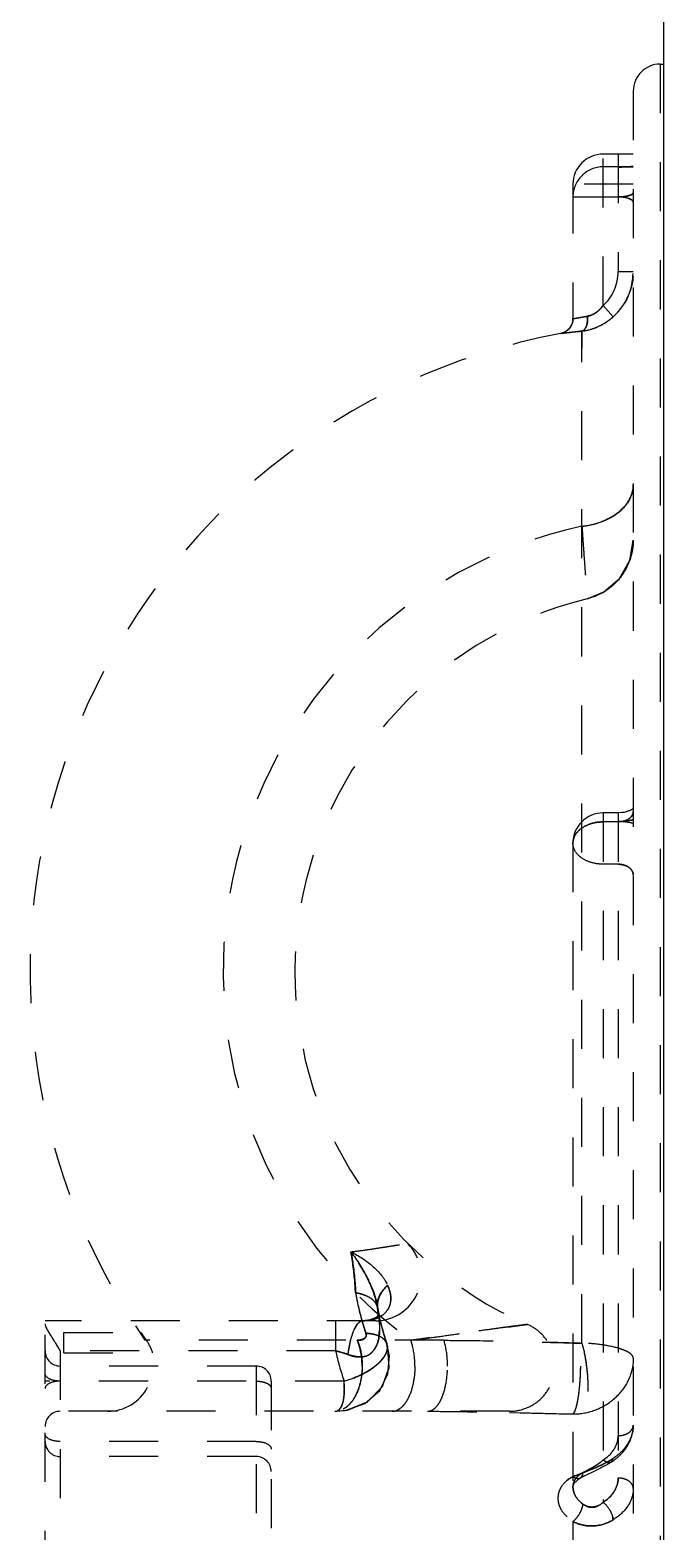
# Model space of a CAD drawing. Header units: millimetres. Extents: x 2667 to 4588, y -8940 to -2822.
# Drawn here: x 3244.3 to 3265.4, y -6192 to -6142 of the extents above; entities that cross this region are included whole.
import ezdxf

# ---------------------------------------------------------------- set-up
doc = ezdxf.new("R2010")
doc.units = ezdxf.units.MM
doc.header["$LTSCALE"] = 16.335
doc.linetypes.add('HIDDEN', pattern=[0.2, 0.1, -0.1])
doc.layers.get('0').update_dxf_attribs({"linetype": 'CONTINUOUS'})
doc.layers.add('DEFAULT_2', color=8, linetype='HIDDEN')

msp = doc.modelspace()

# ---------------------------------------------------------------- linework, layer by layer
at = {"color": 7, "linetype": 'Continuous'}
msp.add_line((3265.436, -6386.677), (3265.436, -6096.677), dxfattribs=at)
at = {"layer": 'DEFAULT_2', "color": 8, "linetype": 'HIDDEN'}
for p, q in [((3265.314, -6143.142), (3265.314, -6328.557)), ((3265.314, -6143.142), (3265.436, -6143.142)), ((3264.414, -6144.042), (3264.414, -6327.659)), ((3263.409, -6151.184), (3263.409, -6146.14)), ((3264.414, -6146.14), (3263.409, -6146.14)), ((3263.911, -6146.14), (3263.911, -6150.055)), ((3264.01, -6146.563), (3263.409, -6146.563)), ((3262.404, -6147.145), (3262.404, -6151.621)), ((3264.414, -6147.145), (3262.404, -6147.145)), ((3263.911, -6147.568), (3262.404, -6147.568)), ((3264.414, -6150.057), (3263.911, -6150.057)), ((3263.744, -6151.557), (3263.409, -6151.183)), ((3262.462, -6151.611), (3262.404, -6151.621)), ((3262.462, -6151.611), (3262.404, -6151.621)), ((3262.462, -6151.611), (3262.404, -6151.621)), ((3262.462, -6151.611), (3262.404, -6151.621)), ((3262.889, -6151.537), (3262.462, -6151.611)), ((3262.889, -6151.537), (3262.462, -6151.611)), ((3262.889, -6151.537), (3262.462, -6151.611)), ((3262.889, -6151.537), (3262.462, -6151.611)), ((3261.993, -6152.115), (3262.278, -6152.082)), ((3261.993, -6152.115), (3262.198, -6152.091)), ((3261.993, -6152.115), (3262.191, -6152.092)), ((3261.993, -6152.115), (3262.19, -6152.092)), ((3262.076, -6152.105), (3261.993, -6152.115)), ((3262.077, -6152.105), (3261.993, -6152.115)), ((3261.994, -6152.115), (3262.08, -6152.105)), ((3262.076, -6152.105), (3261.995, -6152.115)), ((3262.124, -6152.1), (3262.076, -6152.105)), ((3262.114, -6152.101), (3262.076, -6152.105)), ((3262.08, -6152.105), (3262.114, -6152.101)), ((3262.108, -6152.102), (3262.08, -6152.105)), ((3262.703, -6152.033), (3262.108, -6152.102)), ((3262.114, -6152.101), (3262.188, -6152.092)), ((3262.144, -6152.097), (3262.114, -6152.101)), ((3262.326, -6152.076), (3262.124, -6152.1)), ((3262.192, -6152.092), (3262.144, -6152.097)), ((3262.188, -6152.092), (3262.442, -6152.063)), ((3262.19, -6152.092), (3262.441, -6152.063)), ((3262.191, -6152.092), (3262.441, -6152.063)), ((3262.658, -6152.038), (3262.192, -6152.092)), ((3262.198, -6152.091), (3262.25, -6152.085)), ((3262.25, -6152.085), (3262.442, -6152.063)), ((3262.278, -6152.082), (3262.317, -6152.077)), ((3262.317, -6152.077), (3262.441, -6152.063)), ((3262.646, -6152.04), (3262.326, -6152.076)), ((3262.441, -6152.063), (3262.703, -6152.033)), ((3262.441, -6152.063), (3262.649, -6152.039)), ((3262.441, -6152.063), (3262.63, -6152.041)), ((3262.442, -6152.063), (3262.589, -6152.046)), ((3262.442, -6152.063), (3262.487, -6152.058)), ((3262.487, -6152.058), (3262.562, -6152.049)), ((3262.562, -6152.049), (3262.613, -6152.043)), ((3262.589, -6152.046), (3262.703, -6152.033)), ((3262.613, -6152.043), (3262.703, -6152.033)), ((3262.63, -6152.041), (3262.703, -6152.033)), ((3262.703, -6152.033), (3262.646, -6152.04)), ((3262.649, -6152.039), (3262.703, -6152.033)), ((3262.703, -6152.033), (3262.658, -6152.038)), ((3262.703, -6152.033), (3262.699, -6152.605)), ((3262.703, -6185.733), (3262.703, -6152.033)), ((3264.295, -6159.674), (3264.414, -6158.995)), ((3263.955, -6160.273), (3264.295, -6159.674)), ((3263.433, -6160.721), (3263.955, -6160.273)), ((3262.882, -6160.947), (3263.433, -6160.721)), ((3263.409, -6168.077), (3263.409, -6191.035)), ((3263.911, -6168.077), (3263.409, -6168.077)), ((3263.911, -6168.378), (3263.409, -6168.378)), ((3263.911, -6168.077), (3263.911, -6190.226)), ((3262.404, -6169.082), (3262.404, -6190.53)), ((3263.911, -6169.787), (3263.409, -6169.787)), ((3256.899, -6182.417), (3256.899, -6182.417)), ((3256.899, -6182.417), (3256.899, -6182.417)), ((3255.897, -6184.802), (3255.883, -6184.845)), ((3255.892, -6184.561), (3255.89, -6184.548)), ((3255.892, -6184.561), (3255.891, -6184.553)), ((3255.897, -6184.551), (3255.903, -6184.798)), ((3255.898, -6184.56), (3255.901, -6184.573)), ((3244.816, -6288.364), (3244.816, -6184.99)), ((3255.836, -6184.99), (3244.816, -6184.99)), ((3245.436, -6186.059), (3245.436, -6185.381)), ((3245.436, -6185.381), (3248.02, -6185.381)), ((3254.49, -6184.99), (3254.49, -6185.995)), ((3258.108, -6185.641), (3248.142, -6185.641)), ((3248.29, -6185.643), (3248.155, -6185.641)), ((3256.223, -6185.83), (3256.198, -6185.753)), ((3256.218, -6185.871), (3256.198, -6185.753)), ((3256.205, -6185.753), (3256.204, -6185.751)), ((3256.294, -6186.172), (3256.205, -6185.752)), ((3256.205, -6185.753), (3256.205, -6185.754)), ((3256.238, -6185.858), (3256.206, -6185.756)), ((3256.279, -6186.53), (3256.226, -6185.839)), ((3256.282, -6186.561), (3256.238, -6185.858)), ((3262.633, -6185.737), (3261.538, -6185.708)), ((3254.49, -6185.995), (3244.816, -6185.995)), ((3245.319, -6185.995), (3245.319, -6287.359)), ((3245.436, -6186.059), (3248.4, -6186.059)), ((3256.241, -6186.759), (3256.294, -6186.172)), ((3251.851, -6186.498), (3245.319, -6186.498)), ((3251.851, -6186.498), (3251.851, -6286.857)), ((3255.968, -6187.311), (3256.241, -6186.759)), ((3256.048, -6187.195), (3256.282, -6186.561)), ((3256.055, -6187.174), (3256.277, -6186.537)), ((3254.78, -6187), (3244.816, -6187)), ((3252.354, -6187), (3252.354, -6286.354)), ((3255.471, -6187.751), (3255.968, -6187.311)), ((3255.557, -6187.693), (3256.055, -6187.174)), ((3254.483, -6188.005), (3254.895, -6187.966)), ((3254.815, -6187.98), (3255.471, -6187.751)), ((3254.864, -6187.97), (3255.557, -6187.693)), ((3254.895, -6187.966), (3255.574, -6187.686)), ((3260.294, -6188.005), (3244.816, -6188.005)), ((3254.474, -6188.005), (3254.864, -6187.97)), ((3254.476, -6188.005), (3254.483, -6188.005)), ((3254.479, -6188.005), (3254.815, -6187.98)), ((3260.291, -6188.047), (3260.641, -6188.055)), ((3251.851, -6189.01), (3245.319, -6189.01)), ((3251.851, -6189.513), (3245.319, -6189.513)), ((3263.155, -6189.978), (3263.525, -6189.79)), ((3263.744, -6189.575), (3263.681, -6189.696)), ((3263.681, -6189.696), (3263.681, -6189.697)), ((3262.404, -6190.529), (3262.438, -6190.41)), ((3262.438, -6190.41), (3262.649, -6190.224)), ((3262.649, -6190.224), (3262.798, -6190.146)), ((3262.649, -6190.224), (3262.767, -6190.162)), ((3262.649, -6190.224), (3262.649, -6190.224)), ((3262.767, -6190.162), (3263.155, -6189.978)), ((3262.404, -6191.679), (3262.404, -6196.594))]:
    msp.add_line(p, q, dxfattribs=at)
for points in [[(3264.414, -6146.554), (3264.335, -6146.557), (3264.01, -6146.563)], [(3262.882, -6160.947), (3263.407, -6160.736), (3263.942, -6160.289), (3264.292, -6159.684)], [(3264.414, -6167.941), (3264.359, -6167.976), (3264.14, -6168.054), (3263.911, -6168.077)], [(3264.414, -6167.941), (3264.315, -6167.998), (3264.109, -6168.06), (3263.911, -6168.077)], [(3255.843, -6184.883), (3255.667, -6184.958), (3255.4, -6184.99)], [(3255.903, -6184.8), (3255.888, -6184.844), (3255.842, -6184.885), (3255.648, -6184.964), (3255.402, -6184.99)], [(3255.888, -6184.844), (3255.844, -6184.884), (3255.657, -6184.962), (3255.402, -6184.99)], [(3255.89, -6184.548), (3255.898, -6184.8), (3255.883, -6184.845), (3255.842, -6184.883), (3255.661, -6184.96)], [(3255.562, -6187.69), (3256.044, -6187.193), (3256.277, -6186.543)], [(3263.112, -6189.999), (3263.5, -6189.804), (3263.681, -6189.697)], [(3262.404, -6190.529), (3262.444, -6190.4), (3262.649, -6190.224)]]:
    msp.add_lwpolyline(points, dxfattribs=at)
for centre, radius, start, end in [((3265.314, -6144.042), 0.9, 90, 180), ((3263.409, -6147.145), 1.005, 90.0001, 180), ((3263.409, -6147.568), 1.005, 89.9995, 180.0017), ((3263.917, -6133.04), 13.529, 269.9765, 272.105), ((3263.911, -6132.588), 13.981, 270.0007, 270.6998), ((3263.912, -6160.266), 13.697, 89.2995, 90.0029), ((3263.843, -6164.682), 18.114, 88.1948, 89.2526), ((3263.929, -6133.522), 13.047, 270.6734, 272.1316), ((3262.399, -6150.057), 1.512, 311.8874, 359.8957), ((3262.415, -6150.073), 1.992, 311.8466, 0.0019), ((3261.902, -6151.621), 0.502, 280.4749, 0.004), ((3262.466, -6150.141), 1.907, 277.1441, 299.8139), ((3261.951, -6151.617), 0.941, 358.2745, 4.8622), ((3262.474, -6150.167), 1.88, 285.8445, 288.4548), ((3262.449, -6150.112), 1.94, 299.8807, 311.8692), ((3265.921, -6173.362), 21.606, 100.4757, 214.6309), ((3265.921, -6173.362), 15.175, 102.2433, 234.0103), ((3262.314, -6158.967), 2.101, 334.7921, 340.6004), ((3262.461, -6159.03), 1.943, 312.1983, 320.8778), ((3265.921, -6173.362), 12.782, 103.7566, 246.7997), ((3262.347, -6158.905), 2.113, 301.5982, 312.2064), ((3263.409, -6169.082), 1.005, 90, 180), ((3263.911, -6166.248), 2.117, 270.0003, 274.6177), ((3263.911, -6170.482), 2.117, 85.3813, 90.0011), ((3263.919, -6166.322), 2.043, 274.569, 284.0152), ((3263.92, -6170.403), 2.037, 75.958, 85.4328), ((3255.833, -6183.483), 1.508, 275.4164, 45.0025), ((3263.417, -6182.662), 8.373, 189.6458, 199.1332), ((3263.362, -6182.674), 8.317, 189.623, 195.9696), ((3263.483, -6182.638), 8.449, 195.9636, 199.1246), ((3263.452, -6182.65), 8.409, 195.963, 197.1041), ((3263.17, -6183.325), 7.382, 189.5777, 195.2443), ((3249.603, -6185.58), 6.371, 8.6504, 9.1989), ((3249.727, -6185.562), 6.246, 7.6691, 9.2171), ((3263.119, -6183.337), 7.323, 189.6201, 192.1518), ((3249.53, -6185.585), 6.45, 7.5057, 9.0219), ((3249.77, -6185.554), 6.202, 8.0682, 8.6455), ((3249.892, -6185.537), 6.079, 7.6899, 8.0715), ((3263.148, -6183.331), 7.353, 191.0517, 192.1505), ((3263.271, -6183.301), 7.479, 192.8275, 199.1317), ((3263.187, -6183.322), 7.393, 192.811, 193.8719), ((3265.921, -6173.362), 21.562, 213.8765, 214.7127), ((3263.502, -6182.634), 8.462, 197.105, 199.1211), ((3255.833, -6183.5), 1.49, 270.11, 275.4749), ((3263.231, -6183.311), 7.439, 193.8732, 195.9842), ((3263.249, -6183.304), 7.463, 195.2374, 195.9694), ((3263.285, -6183.294), 7.501, 195.9701, 197.4305), ((3263.315, -6183.287), 7.526, 195.9868, 199.1233), ((3246.901, -6186.498), 1.508, 270, 34.629), ((3246.951, -6186.502), 1.514, 17.0058, 34.6635), ((3263.336, -6183.278), 7.554, 197.4308, 199.1228), ((3255.873, -6185.868), 0.351, 12.1771, 23.6561), ((3245.319, -6185.995), 0.502, 180, 270), ((3263.267, -6184.056), 8.983, 192.4647, 199.1313), ((3251.851, -6187), 0.502, 0, 90), ((3253.992, -6183.991), 3.109, 284.5692, 295.4397), ((3245.319, -6188.508), 0.502, 90, 180), ((3276.417, -5522.235), 666.006, 268.642721, 268.794381), ((3262.414, -6186.037), 2.057, 269.7123, 278.0765), ((3263.124, -6188.465), 1.29, 348.7329, 359.9586), ((3263.088, -6188.458), 1.326, 339.6656, 348.7217), ((3245.319, -6189.01), 0.502, 180, 270), ((3262.902, -6188.36), 1.538, 320.3091, 326.8654), ((3251.851, -6190.015), 0.502, 0, 90), ((3262.66, -6188.463), 1.383, 302.7865, 309.642), ((3261.891, -6186.708), 3.414, 301.0458, 302.8754)]:
    msp.add_arc(centre, radius, start, end, dxfattribs=at)
for points, knots in [([(3264.414, -6146.577), (3264.373, -6146.576), (3264.205, -6146.572), (3264.038, -6146.569), (3263.911, -6146.569)], [0, 0, 0, 0, 0.246657, 1, 1, 1, 1]), ([(3264.414, -6147.424), (3264.414, -6147.445), (3264.362, -6147.493), (3264.195, -6147.547), (3264.032, -6147.566), (3263.911, -6147.568)], [0, 0, 0, 0, 0.117031, 0.331725, 1, 1, 1, 1]), ([(3264.344, -6147.493), (3264.355, -6147.488), (3264.383, -6147.474), (3264.414, -6147.446), (3264.414, -6147.424)], [0, 0, 0, 0, 0.341457, 1, 1, 1, 1]), ([(3263.911, -6147.568), (3263.995, -6147.566), (3264.142, -6147.555), (3264.287, -6147.52), (3264.344, -6147.493)], [0, 0, 0, 0, 0.571405, 1, 1, 1, 1]), ([(3264.414, -6147.743), (3264.414, -6147.68), (3264.27, -6147.61), (3264.103, -6147.579), (3263.977, -6147.569), (3263.911, -6147.568)], [0, 0, 0, 0, 0.339125, 0.642826, 1, 1, 1, 1]), ([(3264.269, -6147.619), (3264.276, -6147.622), (3264.302, -6147.631), (3264.327, -6147.642), (3264.344, -6147.652)], [0, 0, 0, 0, 0.273206, 1, 1, 1, 1]), ([(3264.344, -6147.652), (3264.355, -6147.658), (3264.387, -6147.678), (3264.414, -6147.716), (3264.414, -6147.743)], [0, 0, 0, 0, 0.311855, 1, 1, 1, 1]), ([(3264.395, -6150.057), (3264.372, -6150.057), (3264.211, -6150.057), (3264.05, -6150.057), (3263.911, -6150.056)], [0, 0, 0, 0, 0.141503, 1, 1, 1, 1]), ([(3264.395, -6150.057), (3264.372, -6150.057), (3264.211, -6150.057), (3264.05, -6150.057), (3263.911, -6150.056)], [0, 0, 0, 0, 0.141503, 1, 1, 1, 1]), ([(3262.889, -6151.537), (3262.938, -6151.53), (3263.144, -6151.466), (3263.312, -6151.313), (3263.409, -6151.183)], [0, 0, 0, 0, 0.235613, 1, 1, 1, 1]), ([(3262.889, -6151.537), (3262.938, -6151.53), (3263.144, -6151.466), (3263.312, -6151.313), (3263.409, -6151.183)], [0, 0, 0, 0, 0.235613, 1, 1, 1, 1]), ([(3262.889, -6151.537), (3262.986, -6151.52), (3263.189, -6151.432), (3263.34, -6151.275), (3263.409, -6151.183)], [0, 0, 0, 0, 0.462017, 1, 1, 1, 1]), ([(3263.409, -6151.183), (3263.385, -6151.216), (3263.288, -6151.334), (3263.164, -6151.432), (3263.063, -6151.481)], [0, 0, 0, 0, 0.267581, 1, 1, 1, 1]), ([(3263.409, -6151.183), (3263.386, -6151.214), (3263.289, -6151.332), (3263.166, -6151.431), (3263.064, -6151.481)], [0, 0, 0, 0, 0.254016, 1, 1, 1, 1]), ([(3262.404, -6151.621), (3262.404, -6151.64), (3262.399, -6151.718), (3262.375, -6151.795), (3262.349, -6151.849)], [0, 0, 0, 0, 0.239177, 1, 1, 1, 1]), ([(3262.404, -6151.621), (3262.404, -6151.618), (3262.415, -6151.62), (3262.423, -6151.616), (3262.447, -6151.614), (3262.483, -6151.606), (3262.539, -6151.597), (3262.609, -6151.585), (3262.727, -6151.565), (3262.822, -6151.549), (3262.889, -6151.537)], [0, 0, 0, 0, 0.01739, 0.038844, 0.068661, 0.152947, 0.268871, 0.414309, 0.586982, 1, 1, 1, 1]), ([(3262.889, -6151.537), (3262.894, -6151.599), (3262.892, -6151.714), (3262.855, -6151.892), (3262.774, -6152.015), (3262.703, -6152.033)], [0, 0, 0, 0, 0.337361, 0.605757, 1, 1, 1, 1]), ([(3262.703, -6152.033), (3262.775, -6152.015), (3262.859, -6151.885), (3262.891, -6151.707), (3262.893, -6151.594), (3262.889, -6151.537)], [0, 0, 0, 0, 0.39947, 0.691596, 1, 1, 1, 1]), ([(3262.703, -6152.033), (3262.891, -6152.009), (3263.269, -6151.903), (3263.597, -6151.688), (3263.744, -6151.557)], [0, 0, 0, 0, 0.489934, 1, 1, 1, 1]), ([(3262.703, -6152.033), (3262.733, -6152.026), (3262.804, -6151.977), (3262.872, -6151.836), (3262.889, -6151.715), (3262.892, -6151.645)], [0, 0, 0, 0, 0.199317, 0.5399, 1, 1, 1, 1]), ([(3263.063, -6151.481), (3263.049, -6151.488), (3262.993, -6151.512), (3262.933, -6151.529), (3262.889, -6151.537)], [0, 0, 0, 0, 0.261174, 1, 1, 1, 1]), ([(3263.064, -6151.481), (3263.049, -6151.488), (3262.993, -6151.512), (3262.934, -6151.53), (3262.889, -6151.537)], [0, 0, 0, 0, 0.259876, 1, 1, 1, 1]), ([(3263.064, -6151.481), (3263.049, -6151.488), (3262.993, -6151.512), (3262.934, -6151.53), (3262.889, -6151.537)], [0, 0, 0, 0, 0.259877, 1, 1, 1, 1]), ([(3262.197, -6152.026), (3262.181, -6152.037), (3262.118, -6152.077), (3262.047, -6152.105), (3261.993, -6152.115)], [0, 0, 0, 0, 0.258673, 1, 1, 1, 1]), ([(3264.414, -6157.153), (3264.414, -6157.314), (3264.319, -6157.671), (3263.928, -6158.109), (3263.361, -6158.411), (3262.925, -6158.509), (3262.703, -6158.532)], [0, 0, 0, 0, 0.203392, 0.444334, 0.719037, 1, 1, 1, 1]), ([(3262.703, -6158.532), (3262.925, -6158.509), (3263.361, -6158.411), (3263.928, -6158.109), (3264.319, -6157.671), (3264.414, -6157.314), (3264.414, -6157.153)], [0, 0, 0, 0, 0.280963, 0.555666, 0.796608, 1, 1, 1, 1]), ([(3263.912, -6158.074), (3264.066, -6157.954), (3264.316, -6157.679), (3264.414, -6157.317), (3264.414, -6157.153)], [0, 0, 0, 0, 0.542887, 1, 1, 1, 1]), ([(3262.703, -6158.532), (3262.759, -6158.526), (3262.985, -6158.495), (3263.208, -6158.437), (3263.369, -6158.376)], [0, 0, 0, 0, 0.245846, 1, 1, 1, 1]), ([(3263.927, -6158.063), (3263.887, -6158.095), (3263.717, -6158.22), (3263.526, -6158.316), (3263.376, -6158.374)], [0, 0, 0, 0, 0.241879, 1, 1, 1, 1]), ([(3262.703, -6158.532), (3262.715, -6158.712), (3262.738, -6159.053), (3262.772, -6159.532), (3262.803, -6159.947), (3262.829, -6160.293), (3262.848, -6160.535), (3262.861, -6160.692), (3262.868, -6160.781), (3262.874, -6160.85), (3262.877, -6160.901), (3262.882, -6160.93), (3262.88, -6160.944), (3262.882, -6160.947)], [0, 0, 0, 0, 0.223725, 0.42307, 0.595522, 0.739021, 0.852246, 0.897113, 0.933975, 0.962761, 0.983404, 0.995839, 1, 1, 1, 1]), ([(3262.703, -6158.532), (3262.715, -6158.712), (3262.738, -6159.053), (3262.772, -6159.533), (3262.803, -6159.947), (3262.829, -6160.293), (3262.851, -6160.565), (3262.866, -6160.745), (3262.874, -6160.851), (3262.879, -6160.9), (3262.879, -6160.93), (3262.883, -6160.944), (3262.882, -6160.947)], [0, 0, 0, 0, 0.223731, 0.423085, 0.595539, 0.739036, 0.852256, 0.933981, 0.962764, 0.983406, 0.99584, 1, 1, 1, 1]), ([(3264.414, -6158.995), (3264.414, -6159.049), (3264.403, -6159.277), (3264.353, -6159.502), (3264.296, -6159.665)], [0, 0, 0, 0, 0.240821, 1, 1, 1, 1]), ([(3263.454, -6160.704), (3263.409, -6160.732), (3263.228, -6160.834), (3263.032, -6160.91), (3262.882, -6160.947)], [0, 0, 0, 0, 0.256959, 1, 1, 1, 1]), ([(3262.404, -6169.082), (3262.404, -6168.989), (3262.465, -6168.788), (3262.7, -6168.559), (3263.028, -6168.411), (3263.279, -6168.378), (3263.409, -6168.378)], [0, 0, 0, 0, 0.20847, 0.443346, 0.711157, 1, 1, 1, 1]), ([(3263.409, -6168.378), (3263.279, -6168.378), (3263.028, -6168.411), (3262.7, -6168.559), (3262.465, -6168.788), (3262.404, -6168.989), (3262.404, -6169.082)], [0, 0, 0, 0, 0.288843, 0.556654, 0.79153, 1, 1, 1, 1]), ([(3264.414, -6168.036), (3264.414, -6168.081), (3264.382, -6168.178), (3264.265, -6168.289), (3264.101, -6168.361), (3263.976, -6168.378), (3263.911, -6168.378)], [0, 0, 0, 0, 0.201712, 0.436394, 0.707562, 1, 1, 1, 1]), ([(3264.414, -6168.304), (3264.373, -6168.315), (3264.208, -6168.351), (3264.039, -6168.366), (3263.911, -6168.366)], [0, 0, 0, 0, 0.24696, 1, 1, 1, 1]), ([(3264.414, -6168.427), (3264.373, -6168.417), (3264.208, -6168.381), (3264.039, -6168.366), (3263.911, -6168.366)], [0, 0, 0, 0, 0.246973, 1, 1, 1, 1]), ([(3264.346, -6168.205), (3264.357, -6168.193), (3264.393, -6168.143), (3264.414, -6168.081), (3264.414, -6168.036)], [0, 0, 0, 0, 0.270201, 1, 1, 1, 1]), ([(3263.409, -6169.787), (3263.279, -6169.787), (3263.028, -6169.753), (3262.7, -6169.606), (3262.465, -6169.377), (3262.404, -6169.176), (3262.404, -6169.082)], [0, 0, 0, 0, 0.288843, 0.556654, 0.79153, 1, 1, 1, 1]), ([(3264.414, -6170.15), (3264.414, -6170.101), (3264.384, -6169.998), (3264.267, -6169.878), (3264.102, -6169.804), (3263.976, -6169.787), (3263.911, -6169.787)], [0, 0, 0, 0, 0.214396, 0.449662, 0.715084, 1, 1, 1, 1]), ([(3263.911, -6169.787), (3263.976, -6169.787), (3264.102, -6169.804), (3264.267, -6169.878), (3264.384, -6169.998), (3264.414, -6170.101), (3264.414, -6170.15)], [0, 0, 0, 0, 0.284886, 0.550282, 0.785578, 1, 1, 1, 1]), ([(3255.007, -6182.695), (3255.145, -6182.679), (3255.406, -6182.645), (3255.775, -6182.59), (3256.097, -6182.539), (3256.369, -6182.497), (3256.562, -6182.467), (3256.688, -6182.447), (3256.76, -6182.435), (3256.817, -6182.426), (3256.859, -6182.418), (3256.883, -6182.417), (3256.897, -6182.414), (3256.899, -6182.417)], [0, 0, 0, 0, 0.21782, 0.413084, 0.58414, 0.728958, 0.844884, 0.891163, 0.929291, 0.959232, 0.980977, 0.994528, 1, 1, 1, 1]), ([(3255.007, -6182.695), (3255.145, -6182.679), (3255.406, -6182.645), (3255.775, -6182.59), (3256.097, -6182.539), (3256.369, -6182.497), (3256.562, -6182.467), (3256.688, -6182.447), (3256.761, -6182.435), (3256.817, -6182.427), (3256.859, -6182.419), (3256.883, -6182.418), (3256.897, -6182.414), (3256.899, -6182.417)], [0, 0, 0, 0, 0.21782, 0.413166, 0.584238, 0.728979, 0.844877, 0.891208, 0.929427, 0.959452, 0.981237, 0.994741, 1, 1, 1, 1]), ([(3255.156, -6184.057), (3255.152, -6183.943), (3255.126, -6183.486), (3255.064, -6183.033), (3255.007, -6182.695)], [0, 0, 0, 0, 0.25109, 1, 1, 1, 1]), ([(3255.007, -6182.695), (3255.215, -6182.975), (3255.593, -6183.559), (3255.838, -6184.222), (3255.892, -6184.561)], [0, 0, 0, 0, 0.503604, 1, 1, 1, 1]), ([(3255.892, -6184.561), (3255.838, -6184.222), (3255.593, -6183.559), (3255.215, -6182.975), (3255.007, -6182.695)], [0, 0, 0, 0, 0.496393, 1, 1, 1, 1]), ([(3255.163, -6184.065), (3255.159, -6183.948), (3255.133, -6183.489), (3255.069, -6183.033), (3255.012, -6182.695)], [0, 0, 0, 0, 0.253857, 1, 1, 1, 1]), ([(3255.901, -6184.573), (3255.874, -6184.403), (3255.696, -6183.725), (3255.322, -6183.118), (3255.012, -6182.695)], [0, 0, 0, 0, 0.247112, 1, 1, 1, 1]), ([(3255.012, -6182.695), (3255.276, -6182.83), (3255.748, -6183.134), (3256.124, -6183.574), (3256.229, -6183.814)], [0, 0, 0, 0, 0.531717, 1, 1, 1, 1]), ([(3255.012, -6182.695), (3255.031, -6182.806), (3255.103, -6183.26), (3255.151, -6183.719), (3255.163, -6184.065)], [0, 0, 0, 0, 0.246651, 1, 1, 1, 1]), ([(3256.221, -6183.806), (3256.273, -6183.929), (3256.364, -6184.179), (3256.308, -6184.523), (3256.144, -6184.747), (3255.867, -6184.944), (3255.589, -6184.99), (3255.4, -6184.99)], [0, 0, 0, 0, 0.224473, 0.436421, 0.551716, 0.683021, 1, 1, 1, 1]), ([(3255.403, -6184.99), (3255.59, -6184.99), (3255.933, -6184.937), (3256.299, -6184.608), (3256.364, -6184.186), (3256.284, -6183.935), (3256.229, -6183.814)], [0, 0, 0, 0, 0.317298, 0.563255, 0.775203, 1, 1, 1, 1]), ([(3255.89, -6184.548), (3255.871, -6184.426), (3255.929, -6184.136), (3256.108, -6183.912), (3256.221, -6183.806)], [0, 0, 0, 0, 0.4438, 1, 1, 1, 1]), ([(3256.229, -6183.814), (3256.118, -6183.917), (3255.94, -6184.139), (3255.879, -6184.427), (3255.897, -6184.552)], [0, 0, 0, 0, 0.545246, 1, 1, 1, 1]), ([(3256.022, -6184.062), (3256.035, -6184.04), (3256.096, -6183.95), (3256.169, -6183.87), (3256.229, -6183.814)], [0, 0, 0, 0, 0.238609, 1, 1, 1, 1]), ([(3256.229, -6183.814), (3256.245, -6183.848), (3256.299, -6183.978), (3256.332, -6184.119), (3256.336, -6184.223)], [0, 0, 0, 0, 0.261081, 1, 1, 1, 1]), ([(3255.891, -6184.553), (3255.881, -6184.494), (3255.824, -6184.37), (3255.66, -6184.224), (3255.428, -6184.117), (3255.251, -6184.073), (3255.156, -6184.057)], [0, 0, 0, 0, 0.192271, 0.418633, 0.690972, 1, 1, 1, 1]), ([(3255.539, -6184.175), (3255.511, -6184.162), (3255.389, -6184.113), (3255.261, -6184.081), (3255.163, -6184.065)], [0, 0, 0, 0, 0.236035, 1, 1, 1, 1]), ([(3255.897, -6184.551), (3255.891, -6184.512), (3255.886, -6184.34), (3255.952, -6184.172), (3256.022, -6184.062)], [0, 0, 0, 0, 0.233516, 1, 1, 1, 1]), ([(3254.909, -6186.118), (3254.994, -6186.15), (3255.167, -6186.2), (3255.436, -6186.201), (3255.684, -6186.093), (3255.851, -6185.873), (3255.935, -6185.606), (3255.97, -6185.219), (3255.943, -6184.924), (3255.917, -6184.728)], [0, 0, 0, 0, 0.123056, 0.241477, 0.35745, 0.475988, 0.602095, 0.73222, 1, 1, 1, 1]), ([(3255.77, -6184.942), (3255.741, -6184.95), (3255.62, -6184.979), (3255.495, -6184.99), (3255.4, -6184.99)], [0, 0, 0, 0, 0.241764, 1, 1, 1, 1]), ([(3255.768, -6184.943), (3255.74, -6184.951), (3255.62, -6184.98), (3255.496, -6184.99), (3255.403, -6184.99)], [0, 0, 0, 0, 0.241525, 1, 1, 1, 1]), ([(3255.971, -6184.861), (3255.956, -6184.869), (3255.891, -6184.902), (3255.822, -6184.928), (3255.768, -6184.943)], [0, 0, 0, 0, 0.240257, 1, 1, 1, 1]), ([(3255.965, -6184.863), (3255.95, -6184.871), (3255.887, -6184.902), (3255.821, -6184.927), (3255.77, -6184.942)], [0, 0, 0, 0, 0.240589, 1, 1, 1, 1]), ([(3244.816, -6185.095), (3244.816, -6185.119), (3244.831, -6185.174), (3244.89, -6185.296), (3245.001, -6185.476), (3245.155, -6185.72), (3245.264, -6185.899), (3245.319, -6185.995)], [0, 0, 0, 0, 0.069303, 0.160202, 0.394226, 0.679588, 1, 1, 1, 1]), ([(3244.816, -6185.095), (3244.816, -6185.124), (3244.837, -6185.189), (3244.868, -6185.249), (3244.886, -6185.282)], [0, 0, 0, 0, 0.425739, 1, 1, 1, 1]), ([(3244.886, -6185.282), (3244.905, -6185.317), (3245, -6185.479), (3245.103, -6185.637), (3245.18, -6185.762)], [0, 0, 0, 0, 0.213752, 1, 1, 1, 1]), ([(3254.909, -6186.118), (3254.929, -6185.965), (3254.979, -6185.687), (3255.072, -6185.366), (3255.171, -6185.169), (3255.255, -6185.052), (3255.344, -6184.99), (3255.4, -6184.99)], [0, 0, 0, 0, 0.359804, 0.660141, 0.776703, 0.870153, 1, 1, 1, 1]), ([(3254.913, -6186.117), (3254.933, -6185.965), (3254.983, -6185.686), (3255.076, -6185.366), (3255.174, -6185.169), (3255.257, -6185.053), (3255.345, -6184.991), (3255.4, -6184.99)], [0, 0, 0, 0, 0.360684, 0.661665, 0.778427, 0.871982, 1, 1, 1, 1]), ([(3255.204, -6185.129), (3255.199, -6185.137), (3255.174, -6185.175), (3255.152, -6185.214), (3255.137, -6185.245)], [0, 0, 0, 0, 0.230719, 1, 1, 1, 1]), ([(3255.199, -6185.133), (3255.214, -6185.111), (3255.264, -6185.046), (3255.342, -6184.99), (3255.399, -6184.99)], [0, 0, 0, 0, 0.316161, 1, 1, 1, 1]), ([(3255.217, -6185.641), (3255.263, -6185.641), (3255.346, -6185.634), (3255.456, -6185.595), (3255.523, -6185.507), (3255.512, -6185.438), (3255.501, -6185.406)], [0, 0, 0, 0, 0.311779, 0.563618, 0.770977, 1, 1, 1, 1]), ([(3255.501, -6185.406), (3255.512, -6185.437), (3255.52, -6185.506), (3255.453, -6185.591), (3255.345, -6185.633), (3255.263, -6185.641), (3255.217, -6185.641)], [0, 0, 0, 0, 0.22638, 0.434392, 0.686823, 1, 1, 1, 1]), ([(3255.222, -6185.641), (3255.268, -6185.641), (3255.352, -6185.634), (3255.462, -6185.595), (3255.528, -6185.507), (3255.518, -6185.438), (3255.507, -6185.406)], [0, 0, 0, 0, 0.311888, 0.56386, 0.771202, 1, 1, 1, 1]), ([(3255.507, -6185.406), (3255.516, -6185.443), (3255.526, -6185.523), (3255.438, -6185.602), (3255.335, -6185.635), (3255.261, -6185.641), (3255.222, -6185.641)], [0, 0, 0, 0, 0.26276, 0.492068, 0.73581, 1, 1, 1, 1]), ([(3256.198, -6185.752), (3256.18, -6185.702), (3256.115, -6185.601), (3255.956, -6185.495), (3255.744, -6185.428), (3255.586, -6185.41), (3255.501, -6185.406)], [0, 0, 0, 0, 0.196836, 0.420925, 0.688104, 1, 1, 1, 1]), ([(3255.507, -6185.406), (3255.542, -6185.408), (3255.671, -6185.417), (3255.8, -6185.443), (3255.889, -6185.475)], [0, 0, 0, 0, 0.271596, 1, 1, 1, 1]), ([(3255.956, -6185.316), (3255.955, -6185.344), (3255.951, -6185.451), (3255.938, -6185.559), (3255.919, -6185.636)], [0, 0, 0, 0, 0.255491, 1, 1, 1, 1]), ([(3255.961, -6185.281), (3255.961, -6185.31), (3255.958, -6185.424), (3255.945, -6185.539), (3255.926, -6185.622)], [0, 0, 0, 0, 0.254869, 1, 1, 1, 1]), ([(3260.886, -6185.111), (3260.878, -6185.109), (3260.86, -6185.116), (3260.829, -6185.118), (3260.767, -6185.128), (3260.663, -6185.142), (3260.51, -6185.162), (3260.323, -6185.186), (3260.02, -6185.227), (3259.587, -6185.285), (3259.016, -6185.364), (3258.386, -6185.451), (3257.709, -6185.545), (3257.243, -6185.608), (3257.004, -6185.641)], [0, 0, 0, 0, 0.006239, 0.013861, 0.02439, 0.053886, 0.093779, 0.142512, 0.198521, 0.328286, 0.476726, 0.639919, 0.814982, 1, 1, 1, 1]), ([(3257.004, -6185.641), (3257.244, -6185.612), (3257.71, -6185.55), (3258.386, -6185.451), (3259.015, -6185.362), (3259.587, -6185.286), (3260.02, -6185.229), (3260.323, -6185.187), (3260.509, -6185.161), (3260.661, -6185.141), (3260.764, -6185.126), (3260.826, -6185.118), (3260.857, -6185.113), (3260.875, -6185.113), (3260.884, -6185.11), (3260.886, -6185.111)], [0, 0, 0, 0, 0.185199, 0.359796, 0.522907, 0.671783, 0.801742, 0.857626, 0.9059, 0.94537, 0.974891, 0.985599, 0.993437, 0.998279, 1, 1, 1, 1]), ([(3260.294, -6188.005), (3260.465, -6188.005), (3260.81, -6187.945), (3261.265, -6187.688), (3261.607, -6187.292), (3261.797, -6186.805), (3261.813, -6186.283), (3261.653, -6185.785), (3261.336, -6185.37), (3261.043, -6185.179), (3260.886, -6185.112)], [0, 0, 0, 0, 0.124986, 0.25004, 0.375014, 0.500006, 0.624998, 0.749971, 0.875018, 1, 1, 1, 1]), ([(3245.18, -6185.762), (3245.191, -6185.781), (3245.238, -6185.858), (3245.285, -6185.936), (3245.319, -6185.995)], [0, 0, 0, 0, 0.243357, 1, 1, 1, 1]), ([(3256.218, -6185.871), (3256.218, -6185.983), (3256.106, -6186.239), (3255.781, -6186.548), (3255.322, -6186.821), (3254.964, -6186.951), (3254.774, -6187)], [0, 0, 0, 0, 0.174422, 0.409298, 0.694355, 1, 1, 1, 1]), ([(3256.224, -6185.871), (3256.224, -6185.983), (3256.112, -6186.239), (3255.787, -6186.548), (3255.329, -6186.821), (3254.97, -6186.951), (3254.78, -6187)], [0, 0, 0, 0, 0.174421, 0.409295, 0.694352, 1, 1, 1, 1]), ([(3255.217, -6185.641), (3255.243, -6185.704), (3255.339, -6185.979), (3255.378, -6186.274), (3255.378, -6186.498)], [0, 0, 0, 0, 0.232349, 1, 1, 1, 1]), ([(3255.378, -6186.498), (3255.378, -6186.411), (3255.363, -6186.119), (3255.296, -6185.83), (3255.217, -6185.641)], [0, 0, 0, 0, 0.297495, 1, 1, 1, 1]), ([(3255.222, -6185.641), (3255.248, -6185.704), (3255.345, -6185.979), (3255.383, -6186.274), (3255.383, -6186.498)], [0, 0, 0, 0, 0.232334, 1, 1, 1, 1]), ([(3255.383, -6186.498), (3255.383, -6186.411), (3255.369, -6186.119), (3255.301, -6185.83), (3255.222, -6185.641)], [0, 0, 0, 0, 0.297514, 1, 1, 1, 1]), ([(3255.334, -6186.799), (3255.46, -6186.739), (3255.691, -6186.607), (3256.031, -6186.334), (3256.224, -6186.051), (3256.224, -6185.871)], [0, 0, 0, 0, 0.315058, 0.593792, 1, 1, 1, 1]), ([(3255.772, -6185.956), (3255.756, -6185.977), (3255.695, -6186.057), (3255.617, -6186.126), (3255.55, -6186.157)], [0, 0, 0, 0, 0.257479, 1, 1, 1, 1]), ([(3255.926, -6185.622), (3255.919, -6185.651), (3255.887, -6185.768), (3255.833, -6185.878), (3255.781, -6185.952)], [0, 0, 0, 0, 0.254537, 1, 1, 1, 1]), ([(3255.889, -6185.475), (3255.958, -6185.5), (3256.081, -6185.562), (3256.17, -6185.671), (3256.194, -6185.727)], [0, 0, 0, 0, 0.542306, 1, 1, 1, 1]), ([(3257.138, -6186.498), (3257.138, -6186.279), (3257.107, -6185.987), (3257.027, -6185.708), (3257.004, -6185.641)], [0, 0, 0, 0, 0.755056, 1, 1, 1, 1]), ([(3258.108, -6185.641), (3258.472, -6185.643), (3259.401, -6185.65), (3260.911, -6185.691), (3262.058, -6185.721), (3262.64, -6185.737)], [0, 0, 0, 0, 0.240696, 0.614878, 1, 1, 1, 1]), ([(3258.225, -6186.498), (3258.225, -6186.415), (3258.214, -6186.127), (3258.168, -6185.839), (3258.108, -6185.641)], [0, 0, 0, 0, 0.284742, 1, 1, 1, 1]), ([(3262.404, -6188.094), (3262.435, -6188.07), (3262.484, -6187.97), (3262.54, -6187.783), (3262.59, -6187.518), (3262.644, -6187.068), (3262.672, -6186.466), (3262.66, -6185.975), (3262.64, -6185.737)], [0, 0, 0, 0, 0.049414, 0.13269, 0.246918, 0.385637, 0.700765, 1, 1, 1, 1]), ([(3262.404, -6188.094), (3262.432, -6188.073), (3262.481, -6187.981), (3262.538, -6187.795), (3262.59, -6187.517), (3262.632, -6187.167), (3262.657, -6186.779), (3262.667, -6186.298), (3262.654, -6185.95), (3262.633, -6185.737)], [0, 0, 0, 0, 0.044011, 0.12431, 0.24527, 0.397105, 0.565422, 0.731702, 1, 1, 1, 1]), ([(3262.698, -6185.734), (3262.763, -6185.963), (3262.856, -6186.441), (3262.915, -6187.123), (3262.888, -6187.644), (3262.803, -6187.945), (3262.741, -6188.048), (3262.703, -6188.074)], [0, 0, 0, 0, 0.298008, 0.607411, 0.857249, 0.94303, 1, 1, 1, 1]), ([(3262.703, -6185.733), (3262.765, -6185.946), (3262.86, -6186.423), (3262.91, -6187.026), (3262.891, -6187.5), (3262.853, -6187.773), (3262.796, -6187.961), (3262.736, -6188.051), (3262.703, -6188.074)], [0, 0, 0, 0, 0.276449, 0.607287, 0.753981, 0.870727, 0.950703, 1, 1, 1, 1]), ([(3264.414, -6186.236), (3264.414, -6186.168), (3264.305, -6186.064), (3264.136, -6185.979), (3263.835, -6185.873), (3263.353, -6185.779), (3262.934, -6185.742), (3262.703, -6185.733)], [0, 0, 0, 0, 0.11152, 0.202446, 0.318935, 0.623996, 1, 1, 1, 1]), ([(3254.909, -6186.118), (3254.874, -6186.105), (3254.737, -6186.055), (3254.596, -6186.017), (3254.49, -6185.995)], [0, 0, 0, 0, 0.254305, 1, 1, 1, 1]), ([(3254.49, -6185.995), (3254.525, -6186.002), (3254.667, -6186.034), (3254.806, -6186.079), (3254.909, -6186.118)], [0, 0, 0, 0, 0.245388, 1, 1, 1, 1]), ([(3254.913, -6186.117), (3254.879, -6186.104), (3254.742, -6186.055), (3254.602, -6186.017), (3254.496, -6185.995)], [0, 0, 0, 0, 0.25429, 1, 1, 1, 1]), ([(3254.496, -6185.995), (3254.531, -6186.002), (3254.672, -6186.034), (3254.811, -6186.078), (3254.913, -6186.117)], [0, 0, 0, 0, 0.24541, 1, 1, 1, 1]), ([(3255.298, -6186.195), (3255.266, -6186.193), (3255.133, -6186.182), (3255.004, -6186.149), (3254.909, -6186.118)], [0, 0, 0, 0, 0.245545, 1, 1, 1, 1]), ([(3255.303, -6186.194), (3255.271, -6186.193), (3255.138, -6186.182), (3255.008, -6186.149), (3254.913, -6186.117)], [0, 0, 0, 0, 0.24552, 1, 1, 1, 1]), ([(3264.414, -6186.236), (3264.414, -6186.448), (3264.328, -6186.884), (3263.966, -6187.459), (3263.405, -6187.891), (3262.943, -6188.04), (3262.703, -6188.074)], [0, 0, 0, 0, 0.233246, 0.477219, 0.733377, 1, 1, 1, 1]), ([(3245.319, -6187), (3245.255, -6187), (3245.131, -6186.987), (3244.946, -6186.935), (3244.816, -6186.826), (3244.816, -6186.749)], [0, 0, 0, 0, 0.323919, 0.612823, 1, 1, 1, 1]), ([(3255.378, -6186.498), (3255.378, -6186.698), (3255.335, -6187.064), (3255.151, -6187.542), (3254.876, -6187.894), (3254.603, -6188.004), (3254.474, -6188.005)], [0, 0, 0, 0, 0.314137, 0.571919, 0.797349, 1, 1, 1, 1]), ([(3255.383, -6186.498), (3255.383, -6186.698), (3255.34, -6187.064), (3255.156, -6187.543), (3254.881, -6187.894), (3254.608, -6188.004), (3254.479, -6188.005)], [0, 0, 0, 0, 0.314239, 0.57204, 0.797432, 1, 1, 1, 1]), ([(3257.138, -6186.498), (3257.138, -6186.674), (3257.108, -6187.023), (3256.988, -6187.439), (3256.832, -6187.721), (3256.697, -6187.88), (3256.545, -6187.981), (3256.433, -6188.005), (3256.382, -6188.005)], [0, 0, 0, 0, 0.289733, 0.574562, 0.704334, 0.818115, 0.915116, 1, 1, 1, 1]), ([(3257.563, -6188.005), (3257.642, -6188.005), (3257.776, -6187.943), (3257.912, -6187.789), (3258.066, -6187.525), (3258.191, -6187.085), (3258.225, -6186.702), (3258.225, -6186.498)], [0, 0, 0, 0, 0.134934, 0.229762, 0.348312, 0.652781, 1, 1, 1, 1]), ([(3245.319, -6187), (3245.255, -6187), (3245.131, -6187.013), (3244.946, -6187.065), (3244.816, -6187.174), (3244.816, -6187.251)], [0, 0, 0, 0, 0.323919, 0.612823, 1, 1, 1, 1]), ([(3251.851, -6187), (3251.916, -6187), (3252.039, -6187.013), (3252.224, -6187.065), (3252.354, -6187.174), (3252.354, -6187.251)], [0, 0, 0, 0, 0.323799, 0.612589, 1, 1, 1, 1]), ([(3251.851, -6187), (3251.936, -6187), (3252.089, -6187.018), (3252.235, -6187.081), (3252.287, -6187.126)], [0, 0, 0, 0, 0.552117, 1, 1, 1, 1]), ([(3252.287, -6187.126), (3252.297, -6187.135), (3252.331, -6187.169), (3252.354, -6187.217), (3252.354, -6187.251)], [0, 0, 0, 0, 0.28606, 1, 1, 1, 1]), ([(3254.47, -6188.005), (3254.498, -6188.005), (3254.555, -6187.994), (3254.63, -6187.94), (3254.689, -6187.853), (3254.755, -6187.681), (3254.794, -6187.39), (3254.788, -6187.14), (3254.774, -6187)], [0, 0, 0, 0, 0.07258, 0.148012, 0.236679, 0.345281, 0.630315, 1, 1, 1, 1]), ([(3254.476, -6188.005), (3254.502, -6188.004), (3254.557, -6187.993), (3254.63, -6187.94), (3254.689, -6187.853), (3254.756, -6187.681), (3254.794, -6187.39), (3254.787, -6187.14), (3254.774, -6187)], [0, 0, 0, 0, 0.067864, 0.1435, 0.232588, 0.341808, 0.628273, 1, 1, 1, 1]), ([(3254.476, -6188.005), (3254.504, -6188.005), (3254.561, -6187.994), (3254.636, -6187.94), (3254.695, -6187.853), (3254.762, -6187.681), (3254.801, -6187.39), (3254.794, -6187.14), (3254.78, -6187)], [0, 0, 0, 0, 0.072717, 0.148173, 0.236862, 0.345475, 0.630397, 1, 1, 1, 1]), ([(3262.703, -6188.074), (3262.934, -6188.041), (3263.379, -6187.901), (3263.754, -6187.624), (3263.909, -6187.461)], [0, 0, 0, 0, 0.50954, 1, 1, 1, 1]), ([(3256.382, -6188.005), (3256.406, -6188.005), (3256.51, -6187.995), (3256.607, -6187.943), (3256.669, -6187.892)], [0, 0, 0, 0, 0.230948, 1, 1, 1, 1]), ([(3257.563, -6188.005), (3258.356, -6188.005), (3259.969, -6188.037), (3261.583, -6188.078), (3262.404, -6188.094)], [0, 0, 0, 0, 0.491273, 1, 1, 1, 1]), ([(3257.563, -6188.005), (3257.785, -6188.005), (3258.695, -6188.011), (3259.604, -6188.031), (3260.291, -6188.047)], [0, 0, 0, 0, 0.244854, 1, 1, 1, 1]), ([(3264.414, -6188.466), (3264.414, -6188.676), (3264.275, -6189.127), (3263.94, -6189.444), (3263.744, -6189.575)], [0, 0, 0, 0, 0.472157, 1, 1, 1, 1]), ([(3263.911, -6188.818), (3263.976, -6188.818), (3264.101, -6188.801), (3264.266, -6188.728), (3264.383, -6188.613), (3264.414, -6188.512), (3264.414, -6188.466)], [0, 0, 0, 0, 0.288528, 0.556718, 0.791716, 1, 1, 1, 1]), ([(3264.414, -6188.466), (3264.414, -6188.57), (3264.393, -6188.711), (3264.348, -6188.843), (3264.335, -6188.877)], [0, 0, 0, 0, 0.74542, 1, 1, 1, 1]), ([(3245.319, -6189.01), (3245.255, -6189.01), (3245.131, -6188.997), (3244.946, -6188.945), (3244.816, -6188.836), (3244.816, -6188.759)], [0, 0, 0, 0, 0.323919, 0.612823, 1, 1, 1, 1]), ([(3263.409, -6189.626), (3263.555, -6189.532), (3263.806, -6189.303), (3263.912, -6188.971), (3263.911, -6188.818)], [0, 0, 0, 0, 0.530759, 1, 1, 1, 1]), ([(3264.335, -6188.877), (3264.309, -6188.944), (3264.171, -6189.221), (3263.94, -6189.445), (3263.744, -6189.575)], [0, 0, 0, 0, 0.236133, 1, 1, 1, 1]), ([(3264.085, -6189.342), (3264.113, -6189.308), (3264.218, -6189.171), (3264.299, -6189.015), (3264.341, -6188.894)], [0, 0, 0, 0, 0.253523, 1, 1, 1, 1]), ([(3251.851, -6189.01), (3251.916, -6189.01), (3252.039, -6189.023), (3252.224, -6189.075), (3252.354, -6189.184), (3252.354, -6189.261)], [0, 0, 0, 0, 0.323919, 0.612823, 1, 1, 1, 1]), ([(3263.681, -6189.696), (3263.719, -6189.672), (3263.867, -6189.569), (3264, -6189.445), (3264.085, -6189.342)], [0, 0, 0, 0, 0.254447, 1, 1, 1, 1]), ([(3263.744, -6189.575), (3263.645, -6189.639), (3263.218, -6189.884), (3262.752, -6190.047), (3262.404, -6190.179)], [0, 0, 0, 0, 0.240617, 1, 1, 1, 1]), ([(3262.739, -6190.048), (3262.86, -6189.989), (3263.096, -6189.869), (3263.317, -6189.717), (3263.409, -6189.626)], [0, 0, 0, 0, 0.509633, 1, 1, 1, 1]), ([(3262.954, -6189.933), (3262.935, -6189.944), (3262.864, -6189.982), (3262.792, -6190.02), (3262.739, -6190.048)], [0, 0, 0, 0, 0.264877, 1, 1, 1, 1]), ([(3263.409, -6189.626), (3263.393, -6189.641), (3263.324, -6189.701), (3263.249, -6189.756), (3263.191, -6189.794)], [0, 0, 0, 0, 0.235666, 1, 1, 1, 1]), ([(3263.325, -6189.808), (3263.353, -6189.794), (3263.464, -6189.74), (3263.573, -6189.68), (3263.651, -6189.632)], [0, 0, 0, 0, 0.256381, 1, 1, 1, 1]), ([(3263.409, -6189.626), (3263.433, -6189.646), (3263.509, -6189.699), (3263.626, -6189.732), (3263.681, -6189.697)], [0, 0, 0, 0, 0.325158, 1, 1, 1, 1]), ([(3263.681, -6189.697), (3263.665, -6189.707), (3263.612, -6189.723), (3263.512, -6189.698), (3263.444, -6189.654), (3263.409, -6189.626)], [0, 0, 0, 0, 0.191447, 0.542101, 1, 1, 1, 1]), ([(3262.404, -6190.179), (3262.261, -6190.251), (3262.068, -6190.402), (3261.929, -6190.675), (3261.893, -6190.891), (3261.922, -6191.113), (3262.026, -6191.328), (3262.197, -6191.515), (3262.332, -6191.626), (3262.404, -6191.679)], [0, 0, 0, 0, 0.255015, 0.369924, 0.482752, 0.59903, 0.722354, 0.856958, 1, 1, 1, 1]), ([(3262.206, -6190.309), (3262.221, -6190.297), (3262.284, -6190.249), (3262.351, -6190.207), (3262.404, -6190.179)], [0, 0, 0, 0, 0.243624, 1, 1, 1, 1]), ([(3262.404, -6190.179), (3262.441, -6190.165), (3262.596, -6190.106), (3262.75, -6190.048), (3262.867, -6190.002)], [0, 0, 0, 0, 0.2411, 1, 1, 1, 1]), ([(3262.404, -6190.53), (3262.404, -6190.433), (3262.473, -6190.225), (3262.644, -6190.097), (3262.739, -6190.048)], [0, 0, 0, 0, 0.473672, 1, 1, 1, 1]), ([(3262.404, -6190.179), (3262.424, -6190.193), (3262.496, -6190.235), (3262.597, -6190.254), (3262.649, -6190.224)], [0, 0, 0, 0, 0.29035, 1, 1, 1, 1]), ([(3262.404, -6190.179), (3262.418, -6190.189), (3262.469, -6190.22), (3262.527, -6190.241), (3262.569, -6190.242)], [0, 0, 0, 0, 0.297446, 1, 1, 1, 1]), ([(3262.739, -6190.048), (3262.705, -6190.065), (3262.585, -6190.138), (3262.483, -6190.248), (3262.443, -6190.342)], [0, 0, 0, 0, 0.272112, 1, 1, 1, 1]), ([(3262.569, -6190.242), (3262.576, -6190.242), (3262.604, -6190.242), (3262.631, -6190.234), (3262.649, -6190.224)], [0, 0, 0, 0, 0.272093, 1, 1, 1, 1]), ([(3262.649, -6190.224), (3262.661, -6190.217), (3262.715, -6190.175), (3262.735, -6190.101), (3262.739, -6190.048)], [0, 0, 0, 0, 0.203696, 1, 1, 1, 1]), ([(3262.683, -6190.196), (3262.691, -6190.187), (3262.722, -6190.143), (3262.736, -6190.089), (3262.739, -6190.048)], [0, 0, 0, 0, 0.231933, 1, 1, 1, 1]), ([(3263.911, -6190.225), (3263.912, -6190.379), (3263.807, -6190.711), (3263.555, -6190.941), (3263.409, -6191.035)], [0, 0, 0, 0, 0.469219, 1, 1, 1, 1]), ([(3263.409, -6191.035), (3263.555, -6190.941), (3263.806, -6190.712), (3263.912, -6190.38), (3263.911, -6190.226)], [0, 0, 0, 0, 0.530759, 1, 1, 1, 1]), ([(3264.414, -6190.579), (3264.414, -6190.533), (3264.383, -6190.432), (3264.266, -6190.317), (3264.101, -6190.244), (3263.976, -6190.227), (3263.911, -6190.227)], [0, 0, 0, 0, 0.208265, 0.443276, 0.71148, 1, 1, 1, 1]), ([(3262.404, -6190.53), (3262.404, -6190.635), (3262.479, -6190.861), (3262.641, -6191.027), (3262.739, -6191.098)], [0, 0, 0, 0, 0.463923, 1, 1, 1, 1]), ([(3262.739, -6191.098), (3262.641, -6191.027), (3262.479, -6190.861), (3262.404, -6190.635), (3262.404, -6190.53)], [0, 0, 0, 0, 0.536077, 1, 1, 1, 1]), ([(3264.414, -6190.579), (3264.414, -6190.778), (3264.271, -6191.208), (3263.937, -6191.496), (3263.744, -6191.616)], [0, 0, 0, 0, 0.46595, 1, 1, 1, 1]), ([(3262.404, -6191.679), (3262.494, -6191.602), (3262.636, -6191.421), (3262.731, -6191.205), (3262.739, -6191.098)], [0, 0, 0, 0, 0.525302, 1, 1, 1, 1]), ([(3262.404, -6191.679), (3262.495, -6191.601), (3262.61, -6191.456), (3262.707, -6191.25), (3262.735, -6191.145), (3262.739, -6191.098)], [0, 0, 0, 0, 0.529715, 0.792179, 1, 1, 1, 1]), ([(3262.739, -6191.098), (3262.789, -6191.135), (3262.899, -6191.193), (3263.148, -6191.22), (3263.321, -6191.12), (3263.409, -6191.035)], [0, 0, 0, 0, 0.255457, 0.500328, 1, 1, 1, 1]), ([(3263.409, -6191.035), (3263.322, -6191.115), (3263.097, -6191.242), (3262.837, -6191.171), (3262.739, -6191.098)], [0, 0, 0, 0, 0.489608, 1, 1, 1, 1]), ([(3263.409, -6191.035), (3263.501, -6191.108), (3263.615, -6191.25), (3263.711, -6191.457), (3263.739, -6191.566), (3263.744, -6191.616)], [0, 0, 0, 0, 0.512547, 0.778915, 1, 1, 1, 1]), ([(3262.404, -6191.679), (3262.512, -6191.731), (3262.738, -6191.811), (3263.205, -6191.846), (3263.553, -6191.739), (3263.744, -6191.616)], [0, 0, 0, 0, 0.257154, 0.511306, 1, 1, 1, 1]), ([(3263.744, -6191.616), (3263.553, -6191.738), (3263.205, -6191.846), (3262.738, -6191.811), (3262.512, -6191.731), (3262.404, -6191.679)], [0, 0, 0, 0, 0.488689, 0.742885, 1, 1, 1, 1])]:
    msp.add_open_spline(points, degree=3, knots=knots, dxfattribs=at)
for points in [[(3264.408, -6150.214), (3264.383, -6150.533), (3264.277, -6150.855), (3264.106, -6151.127)], [(3262.303, -6151.923), (3262.274, -6151.962), (3262.237, -6151.997), (3262.197, -6152.026)], [(3262.349, -6151.849), (3262.336, -6151.874), (3262.32, -6151.899), (3262.303, -6151.923)], [(3264.215, -6159.862), (3264.149, -6160.002), (3264.066, -6160.136), (3263.969, -6160.256)], [(3257.225, -6182.905), (3257.15, -6182.724), (3257.037, -6182.555), (3256.899, -6182.417)], [(3255.74, -6183.977), (3255.812, -6184.17), (3255.869, -6184.37), (3255.901, -6184.573)], [(3255.916, -6184.724), (3255.927, -6184.806), (3255.937, -6184.888), (3255.944, -6184.971)], [(3255.925, -6184.742), (3255.935, -6184.818), (3255.943, -6184.893), (3255.949, -6184.969)], [(3255.944, -6184.971), (3255.953, -6185.086), (3255.958, -6185.201), (3255.956, -6185.316)], [(3255.949, -6184.969), (3255.958, -6185.073), (3255.963, -6185.177), (3255.961, -6185.281)], [(3255.919, -6185.636), (3255.891, -6185.75), (3255.84, -6185.861), (3255.772, -6185.956)], [(3256.224, -6185.871), (3256.224, -6185.845), (3256.221, -6185.819), (3256.216, -6185.794)], [(3262.633, -6185.737), (3262.657, -6185.737), (3262.68, -6185.736), (3262.703, -6185.733)], [(3262.64, -6185.737), (3262.661, -6185.736), (3262.682, -6185.735), (3262.703, -6185.734)], [(3255.55, -6186.157), (3255.472, -6186.192), (3255.383, -6186.199), (3255.298, -6186.195)], [(3255.56, -6186.152), (3255.482, -6186.188), (3255.39, -6186.197), (3255.303, -6186.194)], [(3264.341, -6188.894), (3264.389, -6188.757), (3264.414, -6188.611), (3264.414, -6188.466)], [(3264.19, -6189.2), (3264.247, -6189.112), (3264.295, -6189.018), (3264.332, -6188.919)], [(3262.867, -6190.002), (3263.022, -6189.942), (3263.175, -6189.879), (3263.325, -6189.808)], [(3263.191, -6189.794), (3263.114, -6189.844), (3263.034, -6189.889), (3262.954, -6189.933)], [(3262.443, -6190.342), (3262.417, -6190.401), (3262.404, -6190.466), (3262.404, -6190.53)], [(3262.649, -6190.223), (3262.662, -6190.216), (3262.673, -6190.207), (3262.683, -6190.196)], [(3263.744, -6191.616), (3263.742, -6191.589), (3263.737, -6191.562), (3263.73, -6191.535)]]:
    msp.add_open_spline(points, degree=3, dxfattribs=at)

doc.saveas('drawing.dxf')
